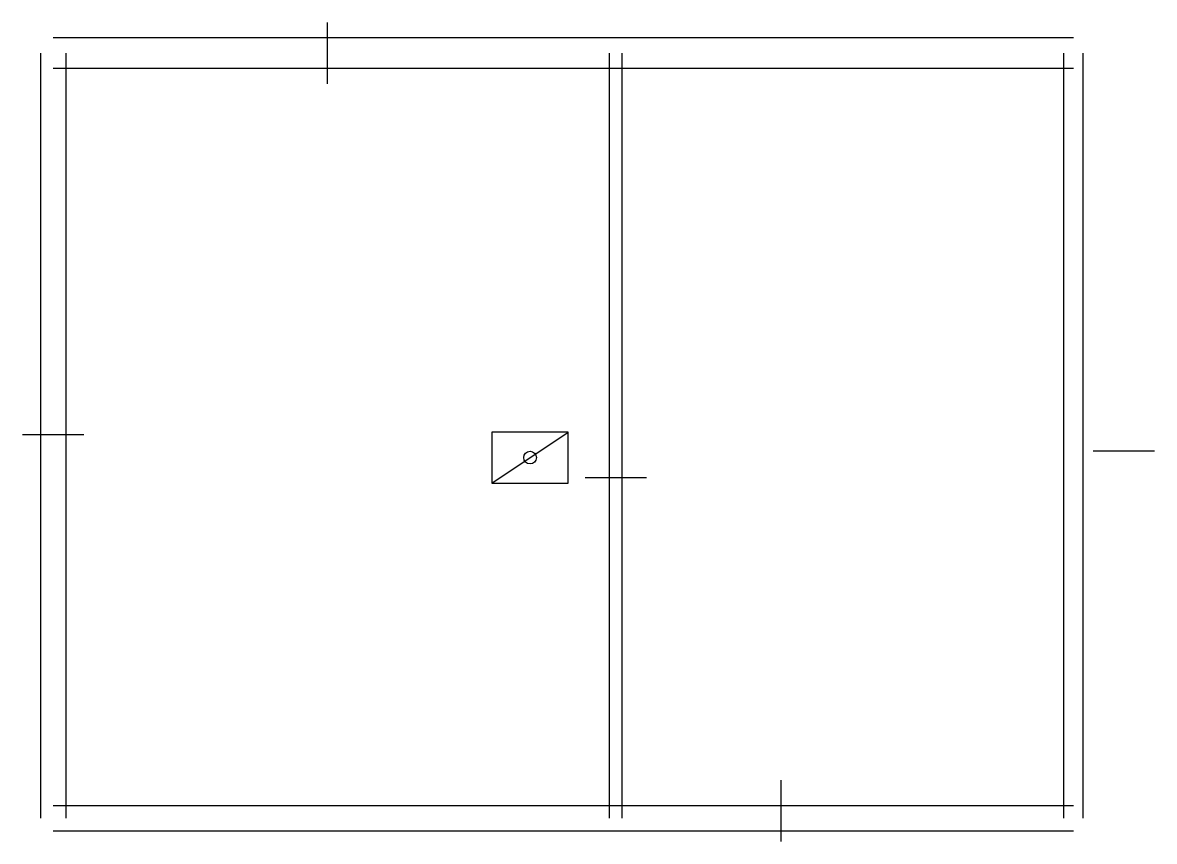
# Model space of a CAD drawing. Header units: millimetres. Extents: x -240 to 8634, y -182 to 6240.
import ezdxf

# ---------------------------------------------------------------- set-up
doc = ezdxf.new("R2010")
doc.units = ezdxf.units.MM
for name, color, linetype in [('FURN', 3, 'Continuous'), ('OPENING', 4, 'Continuous'), ('WALL', 7, 'Continuous')]:
    doc.layers.add(name, color=color, linetype=linetype)

# ---------------------------------------------------------------- blocks, each defined once
blk = doc.blocks.new('NOISE_INNER_43')
at = {"layer": 'FURN'}
blk.add_line((3044.9, 2570.4), (3644.9, 2970.4), dxfattribs=at)
blk.add_lwpolyline([(3044.9, 2570.4), (3644.9, 2570.4), (3644.9, 2970.4), (3044.9, 2970.4), (3044.9, 2570.4)], close=True, dxfattribs=at)
at = {"layer": 'OPENING'}
for p, q in [((8240, 2820.2), (7760, 2820.2)), ((5314.7, -240), (5314.7, 240))]:
    blk.add_line(p, q, dxfattribs=at)
blk = doc.blocks.new('NOISE_OUTER_43')
at = {"layer": 'FURN'}
blk.add_circle((3344.9, 2770.4), 50, dxfattribs=at)
blk.add_blockref('NOISE_INNER_43', (0, 0))

msp = doc.modelspace()

# ---------------------------------------------------------------- linework, layer by layer
at = {"layer": 'OPENING'}
for p, q in [((2148.5, 6240), (2148.5, 5760)), ((-240, 3008.1), (240, 3008.1)), ((4652, 2668.7), (4172, 2668.7))]:
    msp.add_line(p, q, dxfattribs=at)
at = {"layer": 'WALL'}
for p, q in [((-100, 6000), (-100, 0)), ((7925, 0), (7925, 6000)), ((8075, 0), (8075, 6000)), ((8000, 5880), (0, 5880)), ((0, 100), (8000, 100))]:
    msp.add_line(p, q, dxfattribs=at)
for points in [[(8000, 6120), (0, 6120)], [(100, 6000), (100, 0)], [(4362, 0), (4362, 6000)], [(4462, 0), (4462, 6000)], [(0, -100), (8000, -100)]]:
    msp.add_lwpolyline(points, dxfattribs=at)

# ---------------------------------------------------------------- block references
msp.add_blockref('NOISE_OUTER_43', (393.9, 57.7))

doc.saveas('drawing.dxf')
